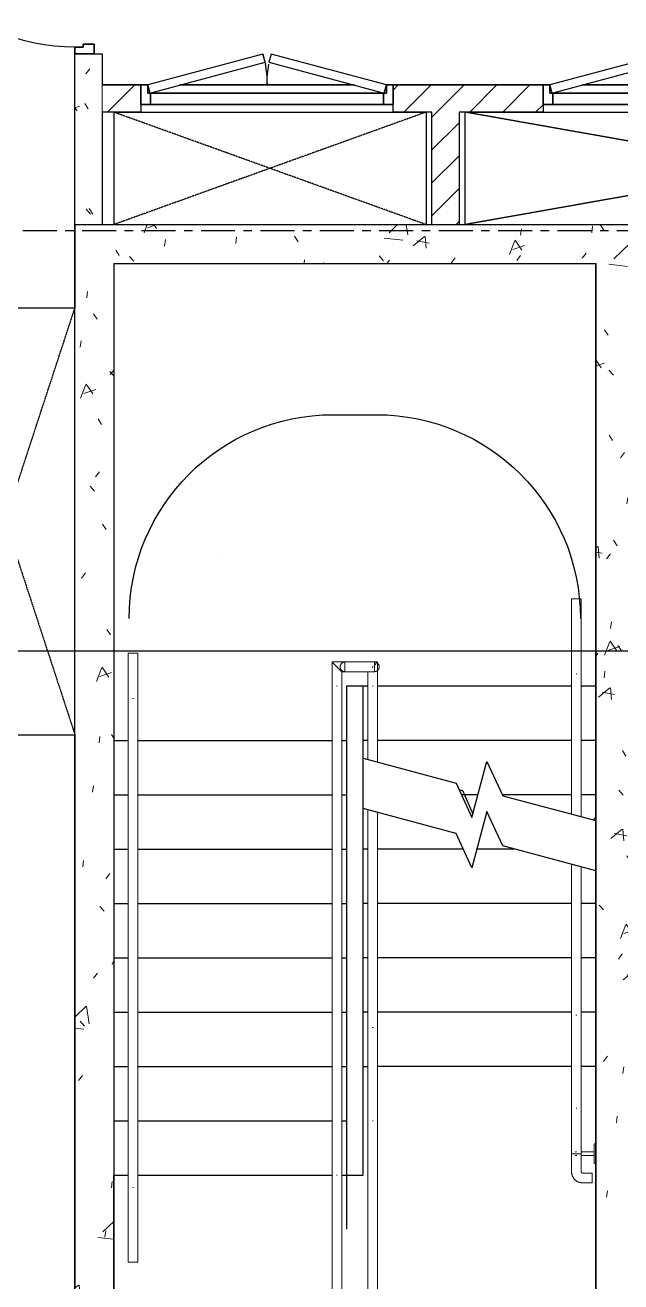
# Model space of a CAD drawing. Header units: millimetres. Extents: x -1379 to 1385823, y -4884429 to 548763.
# Drawn here: x 662836 to 665906, y -2365829 to -2359350 of the extents above; entities that cross this region are included whole.
import ezdxf
from ezdxf.enums import TextEntityAlignment as Align

# ---------------------------------------------------------------- set-up
doc = ezdxf.new("R2010")
doc.units = ezdxf.units.MM
for name, pattern in [('CENTER', [50.8, 31.75, -6.35, 6.35, -6.35]), ('HIDDEN', [0.375, 0.25, -0.125]), ('TA_GL_000.70000', [1.925, 0.7, -0.175, 0.175, -0.175, 0.7])]:
    doc.linetypes.add(name, pattern=pattern)
for name, color, linetype in [('000 - 0_SYM_DWG_GRIDLINE_MAIN_COLOR_251', 7, 'Continuous'), ('000 - 0_SYM_DWG_HIDDENlINE_MAIN_COLOR_251', 7, 'HIDDEN'), ('000 - 0_SYM_DWG_SLOPE-SYM_TEXT_COLOR_3', 7, 'Continuous'), ('000 - EXISTING_BUILDING_MAIN_COLOR_1', 7, 'Continuous'), ('000 - EXISTING_BUILDING_MAIN_COLOR_251', 7, 'Continuous'), ('000 - GRID', 7, 'CENTER')]:
    doc.layers.add(name, color=color, linetype=linetype)
doc.styles.add('ARIAL', font='arial.ttf')
doc.styles.add('TA', font='', dxfattribs={"height": 4.5})
doc.styles.get('TA').set_extended_font_data('Cordia New')
pattern_1 = [(50, (-215984, 2306427), (728.7365, -63.75582), [76.2, -838.2]), (355, (-215984, 2306427), (-140.97162, 764.2276), [60.96, -670.56]), (100.451, (-215923.26, 2306421.7), (587.77, 700.46675), [64.76, -712.36]), (46.184, (-215984, 2306630.2), (1084.31624, -168.17096), [114.3, -1257.3]), (96.636, (-215893.6, 2306616.2), (949.6099, 989.70985), [97.14, -1068.54]), (351.184, (-215984, 2306630.2), (949.62055, 989.70115), [91.44, -1005.84]), (21, (-215882.4, 2306579.4), (606.45787, -409.06057), [76.2, -838.2]), (326, (-215882.4, 2306579.4), (247.20834, 736.75292), [60.96, -670.56]), (71.451, (-215831.85, 2306545.3), (853.66825, 327.68547), [64.76, -712.36]), (37.5, (-215984, 2306427), (12.354693, 338.22012), [33.528, -628.904, 33.528, -647.192, -673.1]), (37.5, (-215984, 2306427), (12.354693, 338.22012), [-1343.152, 33.528, -639.572]), (7.5, (-215984, 2306427), (267.278874, 400.722127), [33.528, -354.584, 33.528, -613.664, -256.54]), (7.5, (-215984, 2306427), (267.278874, 400.722127), [-1035.304, 33.528, -223.012]), (327.5, (-216210.56, 2306427), (542.36333, -22.915345), [33.528, -220.472, 33.528, -1810.512]), (327.5, (-216210.56, 2306427), (542.36333, -22.915345), [-287.528, -758.952, 33.528, -1018.032]), (317.5, (-216312.16, 2306427), (592.51696, 101.70711), [33.528, -296.672, 33.528, -492.76, -746.76]), (317.5, (-216312.16, 2306427), (592.51696, 101.70711), [-856.488, 33.528, -713.232])]
pattern_2 = [(45, (-215983.99, 2306427), (-84.852814, 84.852814), [])]

# ---------------------------------------------------------------- blocks, each defined once
blk = doc.blocks.new('A$Cc55aeaab')
at = {"color": 7}
blk.add_lwpolyline([(5000, -400), (5775, -400), (5775, 0), (5000, 0)], close=True, dxfattribs=at)
blk = doc.blocks.new('DPA_DR-SG-SW - D4_1100x2150 mm-5618400-IV01 - EGRESS LEVEL PLAN')
at = {"layer": '000 - EXISTING_BUILDING_MAIN_COLOR_251', "color": 7}
for p, q in [((-550, 23.65), (-500, 23.65)), ((-550, -76.35), (-550, 23.65)), ((-500, 23.65), (-500, -33.35)), ((500, 23.65), (550, 23.65)), ((500, -33.35), (500, 23.65)), ((550, 23.65), (550, -76.35)), ((-515, -33.35), (-515, -76.35)), ((-500, -33.35), (-515, -33.35)), ((515, -33.35), (500, -33.35)), ((515, -76.35), (515, -33.35)), ((-515, -76.35), (-550, -76.35)), ((472, -76.35), (515, -76.35)), ((472, -1106.35), (472, -76.35)), ((515, -76.35), (515, -1106.35)), ((550, -76.35), (515, -76.35)), ((515, -1106.35), (472, -1106.35))]:
    blk.add_line(p, q, dxfattribs=at)
at = {"layer": '000 - EXISTING_BUILDING_MAIN_COLOR_251', "color": 7, "lineweight": 35}
for p, q in [((-550, 23.65), (-550, -76.35)), ((-500, 23.65), (-550, 23.65)), ((-500, -33.35), (-500, 23.65)), ((500, 23.65), (500, -33.35)), ((550, 23.65), (500, 23.65)), ((550, -76.35), (550, 23.65)), ((-515, -76.35), (-515, -33.35)), ((-515, -33.35), (-500, -33.35)), ((500, -33.35), (515, -33.35)), ((515, -33.35), (515, -76.35)), ((-550, -76.35), (-515, -76.35)), ((515, -76.35), (550, -76.35))]:
    blk.add_line(p, q, dxfattribs=at)
at = {"layer": '000 - EXISTING_BUILDING_MAIN_COLOR_251', "color": 7}
blk.add_arc((515, -76.35), 1030, 180, 270, dxfattribs=at)
blk = doc.blocks.new('A20 - _Wall_ Access Panel 1300x1350-3801964-IV01 - EGRESS LEVEL PLAN')
at = {"layer": '000 - EXISTING_BUILDING_MAIN_COLOR_251', "color": 7}
for p, q in [((-650, 30), (-600, 30)), ((-650, -70), (-650, 30)), ((-650, 30), (-650, -70)), ((650, 30), (-650, 30)), ((-600, 30), (-600, -27)), ((-600, -27), (-600, 30)), ((-600, 30), (600, 30)), ((600, 30), (650, 30)), ((600, -27), (600, 30)), ((600, 30), (600, -27)), ((650, 30), (650, -70)), ((650, -70), (650, 30)), ((-600, -27), (-615, -27)), ((-615, -27), (-615, -70)), ((-615, -70), (-615, -27)), ((-615, -27), (615, -27)), ((-615, -70), (-603.9, -28.5)), ((-603.9, -28.5), (-9.8, -187.6)), ((600, -27), (-600, -27)), ((9.8, -187.6), (603.9, -28.5)), ((615, -27), (600, -27)), ((603.9, -28.5), (615, -70)), ((615, -70), (615, -27)), ((615, -27), (615, -70)), ((-615, -70), (-650, -70)), ((-650, -70), (-615, -70)), ((-21, -229.2), (-615, -70)), ((448.8, -70), (-448.9, -70)), ((-448.9, -70), (448.8, -70)), ((615, -70), (21, -229.2)), ((650, -70), (615, -70)), ((615, -70), (650, -70)), ((-9.8, -187.6), (-21, -229.2)), ((21, -229.2), (9.8, -187.6))]:
    blk.add_line(p, q, dxfattribs=at)
for centre, start, end in [((-615, -70), 344.99949, 0), ((615, -70), 180, 190.00035)]:
    blk.add_arc(centre, 615, start, end, dxfattribs=at)
blk = doc.blocks.new('Railing - Railing-6005653-IV01 - EGRESS LEVEL PLAN')
at = {"layer": '000 - EXISTING_BUILDING_MAIN_COLOR_1', "color": 7, "lineweight": 9}
for p, q in [((290764.6, -2308317.7), (290764.6, -2308200.2)), ((290814.6, -2308267.7), (290814.6, -2308200.2)), ((290772.4, -2308317.7), (290764.6, -2308317.7)), ((290889.6, -2308317.7), (290806.5, -2308317.7)), ((290889.6, -2308267.7), (290814.6, -2308267.7)), ((291267.7, -2308267.7), (290890.7, -2308267.7)), ((291281.1, -2308317.7), (290890.7, -2308317.7))]:
    blk.add_line(p, q, dxfattribs=at)
blk = doc.blocks.new('Top Rail Type - Top Rail_Internal_-6005658-IV01 - EGRESS LEVEL PLAN')
at = {"layer": '000 - EXISTING_BUILDING_MAIN_COLOR_1', "color": 7, "lineweight": 9}
for p, q in [((290764.6, -2308149.6), (290764.6, -2308200.2)), ((290787.3, -2308149.6), (290792, -2308149.6)), ((290814.6, -2308200.2), (290814.6, -2308149.6)), ((290764.6, -2308200.2), (290764.6, -2308317.7)), ((290814.6, -2308267.7), (290814.6, -2308200.2)), ((290764.6, -2308317.7), (290882.5, -2308317.7)), ((290882.5, -2308267.7), (290814.6, -2308267.7)), ((291267.7, -2308267.7), (290882.5, -2308267.7)), ((290882.5, -2308317.7), (291281.1, -2308317.7))]:
    blk.add_line(p, q, dxfattribs=at)
for points, knots in [([(290765.5, -2308316.9), (290765.8, -2308316.6), (290766.5, -2308315.9), (290767.9, -2308314.5), (290769.4, -2308312.9), (290770.8, -2308311.6), (290772.3, -2308310.1), (290774, -2308308.4), (290775.7, -2308306.6), (290777.1, -2308305.3), (290778.6, -2308303.8), (290780, -2308302.4), (290781, -2308301.4), (290781.5, -2308300.9)], [-0.9166667, -0.9166667, -0.9166667, -0.9166667, -0.875, -0.8333333, -0.7916667, -0.7708333, -0.75, -0.7083333, -0.6875, -0.6666667, -0.6458333, -0.625, -0.6059328, -0.6059328, -0.6059328, -0.6059328]), ([(290787.3, -2308295.1), (290787.5, -2308294.9), (290788.3, -2308294.1), (290789.6, -2308292.7), (290791, -2308291.4), (290791.7, -2308290.6), (290792, -2308290.4)], [-0.5298173, -0.5298173, -0.5298173, -0.5298173, -0.52083333, -0.5, -0.47916667, -0.4701827, -0.4701827, -0.4701827, -0.4701827])]:
    blk.add_open_spline(points, degree=3, knots=knots, dxfattribs=at)
for points in [[(290768, -2308314.4), (290767.4, -2308314.9), (290766.5, -2308315.9), (290765.8, -2308316.6), (290765.5, -2308316.9)], [(290889.6, -2308290.8), (290889.6, -2308291.4), (290889.6, -2308292.7), (290889.6, -2308294.1), (290889.6, -2308294.7)]]:
    blk.add_open_spline(points, degree=3, dxfattribs=at)
blk = doc.blocks.new('Top Rail Type - Half Circle_25mm-5997168-IV01 - EGRESS LEVEL PLAN')
at = {"layer": '000 - EXISTING_BUILDING_MAIN_COLOR_1', "color": 7, "lineweight": 9, "flags": 128}
for points in [[(0, 25), (1, 25), (2, 24.9), (3, 24.8), (4, 24.7), (5, 24.5), (5.9, 24.3), (6.9, 24), (7.9, 23.7), (8.8, 23.4), (9.7, 23), (10.6, 22.6), (11.5, 22.2), (12.4, 21.7), (13.3, 21.2), (14.1, 20.6), (14.9, 20.1), (15.7, 19.4), (16.5, 18.8), (17.2, 18.1), (17.9, 17.4), (18.6, 16.7), (19.3, 15.9), (19.9, 15.1), (20.5, 14.3), (21, 13.5), (21.6, 12.7), (22, 11.8), (22.5, 10.9), (22.9, 10), (23.3, 9.1), (23.6, 8.1), (24, 7.2), (24.2, 6.2), (24.4, 5.2), (24.6, 4.2), (24.8, 3.3), (24.9, 2.3), (25, 1.3), (25, 0.3)], [(25, -1), (24.9, -2), (24.8, -3), (24.7, -4), (24.5, -5), (24.3, -5.9), (24, -6.9), (23.7, -7.9), (23.4, -8.8), (23, -9.7), (22.6, -10.6), (22.2, -11.5), (21.7, -12.4), (21.2, -13.3), (20.6, -14.1), (20.1, -14.9), (19.4, -15.7), (18.8, -16.5), (18.1, -17.2), (17.4, -17.9), (16.7, -18.6), (15.9, -19.3), (15.1, -19.9), (14.3, -20.5), (13.5, -21), (12.7, -21.6), (11.8, -22), (10.9, -22.5), (10, -22.9), (9.1, -23.3), (8.1, -23.6), (7.2, -24), (6.2, -24.2), (5.2, -24.4), (4.2, -24.6), (3.3, -24.8), (2.3, -24.9), (1.3, -25), (0.3, -25), (0, -25)]]:
    blk.add_lwpolyline(points, dxfattribs=at)
blk = doc.blocks.new('Top Rail Type - Top Rail_Internal_-V54-IV01 - EGRESS LEVEL PLAN')
at = {"layer": '000 - EXISTING_BUILDING_MAIN_COLOR_1', "color": 7, "lineweight": 9}
for p, q in [((290764.6, -2308149.6), (290814.6, -2308149.6)), ((290764.6, -2308317.7), (290764.6, -2308149.6)), ((290814.6, -2308267.7), (290814.6, -2308149.6)), ((290889.6, -2308317.7), (290764.6, -2308317.7)), ((290889.6, -2308267.7), (290814.6, -2308267.7)), ((291267.7, -2308267.7), (290889.6, -2308267.7)), ((291281.1, -2308317.7), (290889.6, -2308317.7))]:
    blk.add_line(p, q, dxfattribs=at)
blk = doc.blocks.new('Railing - Railing-6005788-IV01 - EGRESS LEVEL PLAN')
at = {"layer": '000 - EXISTING_BUILDING_MAIN_COLOR_1', "color": 7, "lineweight": 9}
for p, q in [((290764.6, -2308082.7), (290889.6, -2308082.7)), ((290764.6, -2308200.2), (290764.6, -2308082.7)), ((290889.6, -2308082.7), (291869.6, -2308082.7)), ((291869.6, -2308082.7), (292709.6, -2308082.7)), ((292709.6, -2308082.7), (293409.6, -2308082.7)), ((293409.6, -2308082.7), (293549.6, -2308082.7)), ((293549.6, -2308082.7), (294342.8, -2308082.7)), ((294376.9, -2308082.7), (294384.6, -2308082.7)), ((294384.6, -2308082.7), (294384.6, -2308200.2)), ((290814.6, -2308132.7), (290889.6, -2308132.7)), ((290814.6, -2308200.2), (290814.6, -2308132.7)), ((290890.7, -2308132.7), (291869.6, -2308132.7)), ((291869.6, -2308132.7), (292709.6, -2308132.7)), ((292709.6, -2308132.7), (293409.6, -2308132.7)), ((293409.6, -2308132.7), (293549.6, -2308132.7)), ((293549.6, -2308132.7), (294334.6, -2308132.7)), ((294334.6, -2308132.7), (294334.6, -2308200.2))]:
    blk.add_line(p, q, dxfattribs=at)
blk = doc.blocks.new('Top Rail Type - Top Rail_Internal_-6005793-IV01 - EGRESS LEVEL PLAN')
at = {"layer": '000 - EXISTING_BUILDING_MAIN_COLOR_1', "color": 7, "lineweight": 9}
for p, q in [((290764.6, -2308082.7), (290764.6, -2308200.2)), ((290896.8, -2308082.7), (290764.6, -2308082.7)), ((291882.9, -2308082.7), (290896.8, -2308082.7)), ((292722.9, -2308082.7), (291882.9, -2308082.7)), ((293416.8, -2308082.7), (292722.9, -2308082.7)), ((293549.6, -2308082.7), (293416.8, -2308082.7)), ((294384.6, -2308082.7), (293549.6, -2308082.7)), ((294384.6, -2308200.2), (294384.6, -2308082.7)), ((290814.6, -2308200.2), (290814.6, -2308132.7)), ((290814.6, -2308132.7), (290896.8, -2308132.7)), ((290896.8, -2308132.7), (291882.9, -2308132.7)), ((291882.9, -2308132.7), (292722.9, -2308132.7)), ((292722.9, -2308132.7), (293416.8, -2308132.7)), ((293416.8, -2308132.7), (293549.6, -2308132.7)), ((293549.6, -2308132.7), (294334.6, -2308132.7)), ((294334.6, -2308132.7), (294334.6, -2308200.2)), ((290764.6, -2308200.2), (290764.6, -2308300.9)), ((290814.6, -2308300.9), (290814.6, -2308200.2)), ((294334.6, -2308200.2), (294334.6, -2308250.9)), ((294362, -2308250.9), (294357.3, -2308250.9)), ((294384.6, -2308250.9), (294384.6, -2308200.2)), ((290792, -2308300.9), (290787.3, -2308300.9))]:
    blk.add_line(p, q, dxfattribs=at)
for points, knots in [([(290813.8, -2308131.9), (290813.5, -2308131.6), (290812.8, -2308130.9), (290811.3, -2308129.4), (290809.8, -2308127.9), (290808.4, -2308126.5), (290806.9, -2308125.1), (290804.9, -2308123), (290802.6, -2308120.7), (290800.7, -2308118.8), (290799.2, -2308117.3), (290797.7, -2308115.8), (290796.1, -2308114.2), (290794.5, -2308112.6), (290792.9, -2308111), (290791.3, -2308109.4), (290789.6, -2308107.7), (290788, -2308106.1), (290786.4, -2308104.5), (290784.8, -2308102.8), (290783.2, -2308101.3), (290781.6, -2308099.7), (290780.1, -2308098.2), (290778.6, -2308096.7), (290777.1, -2308095.2), (290775.7, -2308093.8), (290774, -2308092.1), (290772.3, -2308090.4), (290770.8, -2308088.9), (290769.4, -2308087.5), (290767.9, -2308086), (290766.5, -2308084.6), (290765.8, -2308083.9), (290765.5, -2308083.6)], [0.0833333, 0.0833333, 0.0833333, 0.0833333, 0.125, 0.1666667, 0.2083333, 0.2291667, 0.25, 0.2916667, 0.3333333, 0.3541667, 0.375, 0.3958333, 0.4166667, 0.4375, 0.4583333, 0.4791667, 0.5, 0.5208333, 0.5416667, 0.5625, 0.5833333, 0.6041667, 0.625, 0.6458333, 0.6666667, 0.6875, 0.7083333, 0.75, 0.7708333, 0.7916667, 0.8333333, 0.875, 0.9166667, 0.9166667, 0.9166667, 0.9166667]), ([(290765.5, -2308083.6), (290765.8, -2308083.9), (290766.5, -2308084.6), (290767.9, -2308086), (290769.4, -2308087.5), (290770.8, -2308088.9), (290772.3, -2308090.4), (290774.4, -2308092.5), (290776.6, -2308094.7), (290778.6, -2308096.7), (290780.1, -2308098.2), (290781.6, -2308099.7), (290783.2, -2308101.3), (290784.8, -2308102.8), (290786.4, -2308104.5), (290788, -2308106.1), (290789.6, -2308107.7), (290791.3, -2308109.4), (290792.9, -2308111), (290794.5, -2308112.6), (290796.1, -2308114.2), (290797.7, -2308115.8), (290799.2, -2308117.3), (290800.7, -2308118.8), (290802.1, -2308120.2), (290803.5, -2308121.6), (290805.3, -2308123.4), (290806.9, -2308125.1), (290808.4, -2308126.5), (290809.8, -2308127.9), (290811.3, -2308129.4), (290812.8, -2308130.9), (290813.5, -2308131.6), (290813.8, -2308131.9)], [0.0833333, 0.0833333, 0.0833333, 0.0833333, 0.125, 0.1666667, 0.2083333, 0.2291667, 0.25, 0.2916667, 0.3333333, 0.3541667, 0.375, 0.3958333, 0.4166667, 0.4375, 0.4583333, 0.4791667, 0.5, 0.5208333, 0.5416667, 0.5625, 0.5833333, 0.6041667, 0.625, 0.6458333, 0.6666667, 0.6875, 0.7083333, 0.75, 0.7708333, 0.7916667, 0.8333333, 0.875, 0.9166667, 0.9166667, 0.9166667, 0.9166667]), ([(294357.3, -2308110.1), (294357.5, -2308109.8), (294358.3, -2308109.1), (294359.6, -2308107.7), (294361, -2308106.4), (294361.7, -2308105.6), (294362, -2308105.4)], [0.4701827, 0.4701827, 0.4701827, 0.4701827, 0.47916667, 0.5, 0.52083333, 0.5298173, 0.5298173, 0.5298173, 0.5298173]), ([(294367.8, -2308099.5), (294368.3, -2308099.1), (294369.3, -2308098.1), (294370.7, -2308096.7), (294372.1, -2308095.2), (294373.5, -2308093.8), (294375.3, -2308092.1), (294377, -2308090.4), (294378.4, -2308088.9), (294379.8, -2308087.5), (294381.3, -2308086), (294382.8, -2308084.6), (294383.5, -2308083.9), (294383.8, -2308083.6)], [0.6062252, 0.6062252, 0.6062252, 0.6062252, 0.625, 0.6458333, 0.6666667, 0.6875, 0.7083333, 0.75, 0.7708333, 0.7916667, 0.8333333, 0.875, 0.9166667, 0.9166667, 0.9166667, 0.9166667])]:
    blk.add_open_spline(points, degree=3, knots=knots, dxfattribs=at)
for points in [[(290889.7, -2308105.7), (290889.6, -2308106.4), (290889.6, -2308107.7), (290889.6, -2308109.1), (290889.7, -2308109.7)], [(293409.7, -2308109.7), (293409.6, -2308109.1), (293409.6, -2308107.7), (293409.6, -2308106.4), (293409.7, -2308105.7)], [(294383.8, -2308083.6), (294383.5, -2308083.9), (294382.8, -2308084.6), (294381.8, -2308085.5), (294381.3, -2308086.1)]]:
    blk.add_open_spline(points, degree=3, dxfattribs=at)
blk = doc.blocks.new('Top Rail Type - Half Circle_25mm-V55-IV01 - EGRESS LEVEL PLAN')
at = {"layer": '000 - EXISTING_BUILDING_MAIN_COLOR_1', "color": 7, "lineweight": 9, "flags": 128}
for points in [[(0, 25), (1, 25), (2, 24.9), (3, 24.8), (4, 24.7), (5, 24.5), (5.9, 24.3), (6.9, 24), (7.9, 23.7), (8.8, 23.4), (9.7, 23), (10.6, 22.6), (11.5, 22.2), (12.4, 21.7), (13.3, 21.2), (14.1, 20.6), (14.9, 20.1), (15.7, 19.4), (16.5, 18.8), (17.2, 18.1), (17.9, 17.4), (18.6, 16.7), (19.3, 15.9), (19.9, 15.1), (20.5, 14.3), (21, 13.5), (21.6, 12.7), (22, 11.8), (22.5, 10.9), (22.9, 10), (23.3, 9.1), (23.6, 8.1), (24, 7.2), (24.2, 6.2), (24.4, 5.2), (24.6, 4.2), (24.8, 3.3), (24.9, 2.3), (25, 1.3), (25, 0.3), (25, 0)], [(25, 0), (25, -1), (24.9, -2), (24.8, -3), (24.7, -4), (24.5, -5), (24.3, -5.9), (24, -6.9), (23.7, -7.9), (23.4, -8.8), (23, -9.7), (22.6, -10.6), (22.2, -11.5), (21.7, -12.4), (21.2, -13.3), (20.6, -14.1), (20.1, -14.9), (19.4, -15.7), (18.8, -16.5), (18.1, -17.2), (17.4, -17.9), (16.7, -18.6), (15.9, -19.3), (15.1, -19.9), (14.3, -20.5), (13.5, -21), (12.7, -21.6), (11.8, -22), (10.9, -22.5), (10, -22.9), (9.1, -23.3), (8.1, -23.6), (7.2, -24), (6.2, -24.2), (5.2, -24.4), (4.2, -24.6), (3.3, -24.8), (2.3, -24.9), (1.3, -25), (0.3, -25), (0, -25)]]:
    blk.add_lwpolyline(points, dxfattribs=at)
blk = doc.blocks.new('Top Rail Type - Top Rail_Internal_-V56-IV01 - EGRESS LEVEL PLAN')
at = {"layer": '000 - EXISTING_BUILDING_MAIN_COLOR_1', "color": 7, "lineweight": 9}
for p, q in [((290764.6, -2308082.7), (290889.6, -2308082.7)), ((290764.6, -2308300.9), (290764.6, -2308082.7)), ((290889.6, -2308082.7), (293409.6, -2308082.7)), ((293409.6, -2308082.7), (294384.6, -2308082.7)), ((294384.6, -2308082.7), (294384.6, -2308250.9)), ((290814.6, -2308132.7), (290889.6, -2308132.7)), ((290814.6, -2308300.9), (290814.6, -2308132.7)), ((290889.6, -2308132.7), (293409.6, -2308132.7)), ((293409.6, -2308132.7), (294334.6, -2308132.7)), ((294334.6, -2308132.7), (294334.6, -2308250.9)), ((294384.6, -2308250.9), (294334.6, -2308250.9)), ((290764.6, -2308300.9), (290814.6, -2308300.9))]:
    blk.add_line(p, q, dxfattribs=at)
blk = doc.blocks.new('Railing - Railing-6006164-IV01 - EGRESS LEVEL PLAN')
at = {"layer": '000 - EXISTING_BUILDING_MAIN_COLOR_1', "color": 7, "lineweight": 9}
for p, q in [((294334.6, -2308200.2), (294334.6, -2308267.7)), ((294384.6, -2308200.2), (294384.6, -2308317.7)), ((291589.6, -2308267.7), (291526.5, -2308267.7)), ((291589.6, -2308317.7), (291539.9, -2308317.7)), ((292429.6, -2308267.7), (291589.6, -2308267.7)), ((292429.6, -2308317.7), (291589.6, -2308317.7)), ((293129.6, -2308267.7), (292429.6, -2308267.7)), ((293129.6, -2308317.7), (292429.6, -2308317.7)), ((293269.6, -2308267.7), (293129.6, -2308267.7)), ((293269.6, -2308317.7), (293129.6, -2308317.7)), ((294334.6, -2308267.7), (293269.6, -2308267.7)), ((294384.6, -2308317.7), (293269.6, -2308317.7))]:
    blk.add_line(p, q, dxfattribs=at)
blk = doc.blocks.new('Top Rail Type - Top Rail_Internal_-6006169-IV01 - EGRESS LEVEL PLAN')
at = {"layer": '000 - EXISTING_BUILDING_MAIN_COLOR_1', "color": 7, "lineweight": 9}
for p, q in [((294334.6, -2308099.6), (294334.6, -2308200.2)), ((294357.3, -2308099.6), (294362, -2308099.6)), ((294384.6, -2308200.2), (294384.6, -2308099.6)), ((294334.6, -2308200.2), (294334.6, -2308267.7)), ((294384.6, -2308317.7), (294384.6, -2308200.2)), ((293122.5, -2308267.7), (292602.5, -2308267.7)), ((292602.5, -2308317.7), (293122.5, -2308317.7)), ((292649.4, -2308295.4), (292649.4, -2308290.1)), ((293269.6, -2308267.7), (293122.5, -2308267.7)), ((293122.5, -2308317.7), (293269.6, -2308317.7)), ((294334.6, -2308267.7), (293269.6, -2308267.7)), ((293269.6, -2308317.7), (294384.6, -2308317.7))]:
    blk.add_line(p, q, dxfattribs=at)
blk.add_open_spline([(293129.6, -2308290.8), (293129.6, -2308291.4), (293129.6, -2308292.7), (293129.6, -2308294.1), (293129.6, -2308294.7)], degree=3, dxfattribs=at)
for points, knots in [([(294341.4, -2308274.6), (294341.2, -2308274.4), (294340.7, -2308273.8), (294339.4, -2308272.6), (294337.9, -2308271), (294336.5, -2308269.6), (294335.8, -2308268.9), (294335.5, -2308268.6)], [-0.240413, -0.240413, -0.240413, -0.240413, -0.2291667, -0.2083333, -0.1666667, -0.125, -0.0833333, -0.0833333, -0.0833333, -0.0833333]), ([(294335.5, -2308268.6), (294335.8, -2308268.9), (294336.5, -2308269.6), (294337.9, -2308271), (294339.4, -2308272.6), (294340.7, -2308273.8), (294341.2, -2308274.4), (294341.4, -2308274.6)], [-0.9166667, -0.9166667, -0.9166667, -0.9166667, -0.875, -0.8333333, -0.7916667, -0.7708333, -0.759587, -0.759587, -0.759587, -0.759587]), ([(294383.8, -2308316.9), (294383.5, -2308316.6), (294382.8, -2308315.9), (294381.3, -2308314.5), (294379.8, -2308312.9), (294378.4, -2308311.6), (294376.9, -2308310.1), (294375.3, -2308308.4), (294373.5, -2308306.6), (294372.1, -2308305.3), (294370.7, -2308303.8), (294369.2, -2308302.3), (294367.7, -2308300.8), (294366.1, -2308299.2), (294364.5, -2308297.6), (294362.9, -2308296), (294361.3, -2308294.4), (294359.6, -2308292.7), (294358, -2308291.1), (294356.4, -2308289.5), (294354.8, -2308287.9), (294353.2, -2308286.3), (294351.6, -2308284.7), (294350.1, -2308283.2), (294348.6, -2308281.7), (294347.1, -2308280.2), (294345.7, -2308278.9), (294344, -2308277.1), (294342.7, -2308275.8), (294342, -2308275.1)], [-0.9166667, -0.9166667, -0.9166667, -0.9166667, -0.875, -0.8333333, -0.7916667, -0.7708333, -0.75, -0.7083333, -0.6875, -0.6666667, -0.6458333, -0.625, -0.6041667, -0.5833333, -0.5625, -0.5416667, -0.5208333, -0.5, -0.4791667, -0.4583333, -0.4375, -0.4166667, -0.3958333, -0.375, -0.3541667, -0.3333333, -0.3125, -0.2916667, -0.25, -0.25, -0.25, -0.25]), ([(294342, -2308275.1), (294342.7, -2308275.8), (294344, -2308277.1), (294345.7, -2308278.9), (294347.1, -2308280.2), (294348.6, -2308281.7), (294350.1, -2308283.2), (294351.6, -2308284.7), (294353.2, -2308286.3), (294354.8, -2308287.9), (294356.4, -2308289.5), (294358, -2308291.1), (294359.6, -2308292.7), (294361.3, -2308294.4), (294362.9, -2308296), (294364.5, -2308297.6), (294366.1, -2308299.2), (294367.7, -2308300.8), (294369.2, -2308302.3), (294370.7, -2308303.8), (294372.1, -2308305.3), (294373.5, -2308306.6), (294375.3, -2308308.4), (294376.9, -2308310.1), (294378.4, -2308311.6), (294379.8, -2308312.9), (294381.3, -2308314.5), (294382.8, -2308315.9), (294383.5, -2308316.6), (294383.8, -2308316.9)], [-0.75, -0.75, -0.75, -0.75, -0.7083333, -0.6875, -0.6666667, -0.6458333, -0.625, -0.6041667, -0.5833333, -0.5625, -0.5416667, -0.5208333, -0.5, -0.4791667, -0.4583333, -0.4375, -0.4166667, -0.3958333, -0.375, -0.3541667, -0.3333333, -0.3125, -0.2916667, -0.25, -0.2291667, -0.2083333, -0.1666667, -0.125, -0.0833333, -0.0833333, -0.0833333, -0.0833333])]:
    blk.add_open_spline(points, degree=3, knots=knots, dxfattribs=at)
blk = doc.blocks.new('Top Rail Type - Top Rail_Internal_-V58-IV01 - EGRESS LEVEL PLAN')
at = {"layer": '000 - EXISTING_BUILDING_MAIN_COLOR_1', "color": 7, "lineweight": 9}
for p, q in [((294384.6, -2308099.6), (294334.6, -2308099.6)), ((294334.6, -2308099.6), (294334.6, -2308267.7)), ((294384.6, -2308099.6), (294384.6, -2308317.7)), ((293129.6, -2308267.7), (291526.5, -2308267.7)), ((293129.6, -2308317.7), (291539.9, -2308317.7)), ((294334.6, -2308267.7), (293129.6, -2308267.7)), ((294384.6, -2308317.7), (293129.6, -2308317.7))]:
    blk.add_line(p, q, dxfattribs=at)
blk = doc.blocks.new('Top Rail Type - Top Rail_Internal_-6008070-IV01 - EGRESS LEVEL PLAN')
at = {"layer": '000 - EXISTING_BUILDING_MAIN_COLOR_1', "color": 7, "lineweight": 9}
for p, q in [((290960.8, -2307032.7), (290719.6, -2307032.7)), ((290719.6, -2307081.9), (290719.6, -2307033.6)), ((290719.6, -2307033.6), (290719.6, -2307081.9)), ((290719.6, -2307082.7), (290960.8, -2307082.7)), ((293480.8, -2307032.7), (290960.8, -2307032.7)), ((290960.8, -2307082.7), (293480.8, -2307082.7)), ((293859.6, -2307032.7), (293480.8, -2307032.7)), ((293480.8, -2307082.7), (293859.6, -2307082.7)), ((293859.6, -2307081.9), (293859.6, -2307033.6)), ((293859.6, -2307033.6), (293859.6, -2307081.9))]:
    blk.add_line(p, q, dxfattribs=at)
for points in [[(290953.7, -2307059.7), (290953.6, -2307059.1), (290953.6, -2307057.7), (290953.6, -2307056.4), (290953.7, -2307055.7)], [(293473.7, -2307059.7), (293473.6, -2307059.1), (293473.6, -2307057.7), (293473.6, -2307056.4), (293473.7, -2307055.7)]]:
    blk.add_open_spline(points, degree=3, dxfattribs=at)
blk = doc.blocks.new('Top Rail Type - Top Rail_Internal_-V59-IV01 - EGRESS LEVEL PLAN')
at = {"layer": '000 - EXISTING_BUILDING_MAIN_COLOR_1', "color": 7, "lineweight": 9}
for p, q in [((290719.6, -2307032.7), (290719.6, -2307082.7)), ((290719.6, -2307032.7), (290953.6, -2307032.7)), ((290719.6, -2307082.7), (290953.6, -2307082.7)), ((290953.6, -2307032.7), (293473.6, -2307032.7)), ((290953.6, -2307082.7), (293473.6, -2307082.7)), ((293473.6, -2307032.7), (293859.6, -2307032.7)), ((293473.6, -2307082.7), (293859.6, -2307082.7)), ((293859.6, -2307032.7), (293859.6, -2307082.7))]:
    blk.add_line(p, q, dxfattribs=at)
blk = doc.blocks.new('Top Rail Type - Top Rail_Internal_-6008745-IV01 - EGRESS LEVEL PLAN')
at = {"layer": '000 - EXISTING_BUILDING_MAIN_COLOR_1', "color": 7, "lineweight": 9}
for p, q in [((290818.5, -2309317.7), (290439.6, -2309317.7)), ((290439.6, -2309318.6), (290439.6, -2309366.9)), ((290439.6, -2309366.9), (290439.6, -2309318.6)), ((291549.1, -2309317.7), (290818.5, -2309317.7)), ((290439.6, -2309367.7), (290818.5, -2309367.7)), ((290818.5, -2309367.7), (291562.5, -2309367.7))]:
    blk.add_line(p, q, dxfattribs=at)
blk.add_open_spline([(290825.6, -2309340.7), (290825.6, -2309341.4), (290825.6, -2309342.7), (290825.6, -2309344.1), (290825.6, -2309344.7)], degree=3, dxfattribs=at)
blk = doc.blocks.new('Top Rail Type - Top Rail_Internal_-V60-IV01 - EGRESS LEVEL PLAN')
at = {"layer": '000 - EXISTING_BUILDING_MAIN_COLOR_1', "color": 7, "lineweight": 9}
for p, q in [((290439.6, -2309367.7), (290439.6, -2309317.7)), ((290825.6, -2309317.7), (290439.6, -2309317.7)), ((291549.1, -2309317.7), (290825.6, -2309317.7)), ((290825.6, -2309367.7), (290439.6, -2309367.7)), ((291562.5, -2309367.7), (290825.6, -2309367.7))]:
    blk.add_line(p, q, dxfattribs=at)
blk = doc.blocks.new('Railing - RL13_Baluster Post _Start_-5725687-IV01 - EGRESS LEVEL PLAN')
at = {"layer": '000 - EXISTING_BUILDING_MAIN_COLOR_1', "color": 7, "lineweight": 9}
for p, q in [((0, -50), (0, 50)), ((0, 50), (0, -50)), ((0, 0), (0, 8.7)), ((0, 8.7), (0, 0)), ((0, 0), (0, -3.9)), ((0, -3.9), (0, 0)), ((0, -5), (0, -8.7)), ((0, -8.7), (0, -5))]:
    blk.add_line(p, q, dxfattribs=at)
blk = doc.blocks.new('Railing - RL13_Baluster Post _End_-5725689-IV01 - EGRESS LEVEL PLAN')
at = {"layer": '000 - EXISTING_BUILDING_MAIN_COLOR_1', "color": 7, "lineweight": 9}
for p, q in [((0, -50), (0, 50)), ((0, 50), (0, -50)), ((0, 0), (0, 8.7)), ((0, 8.7), (0, 0)), ((0, 0), (0, -8.7)), ((0, -8.7), (0, 0))]:
    blk.add_line(p, q, dxfattribs=at)
blk = doc.blocks.new('Railing - RL13_Baluster Post _Mid_-6007132-IV01 - EGRESS LEVEL PLAN')
at = {"layer": '000 - EXISTING_BUILDING_MAIN_COLOR_1', "color": 7, "lineweight": 9}
for p, q in [((0, 0), (0, 50)), ((0, 50), (0, 0)), ((0, 0), (0, 8.7)), ((0, 8.7), (0, 0)), ((0, -0.4), (0, -8.7)), ((0, -8.7), (0, -0.4)), ((0, -50), (0, -0.4)), ((0, -0.4), (0, -50))]:
    blk.add_line(p, q, dxfattribs=at)
blk = doc.blocks.new('Railing - RL13_Baluster Post _Mid_-V61-IV01 - EGRESS LEVEL PLAN')
at = {"layer": '000 - EXISTING_BUILDING_MAIN_COLOR_1', "color": 7, "lineweight": 9}
for p, q in [((0, -50), (0, 50)), ((0, 50), (0, -50)), ((0, 3), (0, 8.7)), ((0, 8.7), (0, 3)), ((0, 0), (0, 2.6)), ((0, 2.6), (0, 0)), ((0, 0), (0, -8.7)), ((0, -8.7), (0, 0))]:
    blk.add_line(p, q, dxfattribs=at)
blk = doc.blocks.new('Railing - RL13_Baluster Post _Mid_-6007715-IV01 - EGRESS LEVEL PLAN')
at = {"layer": '000 - EXISTING_BUILDING_MAIN_COLOR_1', "color": 7, "lineweight": 9}
for p, q in [((0, -50), (0, 50)), ((0, 50), (0, -50)), ((0, 7.1), (0, 8.7)), ((0, 8.7), (0, 7.1)), ((0, 0), (0, 6.5)), ((0, 6.5), (0, 0)), ((0, 0), (0, -8.7)), ((0, -8.7), (0, 0))]:
    blk.add_line(p, q, dxfattribs=at)
blk = doc.blocks.new('Railing - Railing-6009654-IV01 - EGRESS LEVEL PLAN')
at = {"color": 7, "extrusion": (0, 0, -1), "zscale": -1, "rotation": 90}
for name, p in [('Railing - RL13_Baluster Post _End_-5725689-IV01 - EGRESS LEVEL PLAN', (-290439.6, -2309442.7)), ('Railing - RL13_Baluster Post _Mid_-6007715-IV01 - EGRESS LEVEL PLAN', (-290779.6, -2309442.7)), ('Railing - RL13_Baluster Post _Mid_-V61-IV01 - EGRESS LEVEL PLAN', (-291619.6, -2309442.7)), ('Railing - RL13_Baluster Post _Mid_-6007132-IV01 - EGRESS LEVEL PLAN', (-292459.6, -2309442.7)), ('Railing - RL13_Baluster Post _Start_-5725687-IV01 - EGRESS LEVEL PLAN', (-293299.6, -2309442.7))]:
    blk.add_blockref(name, p, dxfattribs=at)
blk = doc.blocks.new('Railing - RL13_Baluster Post _Start_-V62-IV01 - EGRESS LEVEL PLAN')
at = {"layer": '000 - EXISTING_BUILDING_MAIN_COLOR_1', "color": 7, "lineweight": 9}
for p, q in [((69.3, 150), (20, 150)), ((20, 100), (20, 150)), ((20, 149.1), (20, 100.9)), ((20, 100), (69.3, 100)), ((75.3, 94), (75.3, 0)), ((125.3, 0), (125.3, 94)), ((9.5, 50), (0, 50)), ((0, -50), (0, 50)), ((0, 50), (0, -50)), ((0, 0), (0, 8.7)), ((0, 8.7), (0, 0)), ((9.5, 10), (9.5, 50)), ((9.5, 50), (9.5, -50)), ((38.3, 10), (9.5, 10)), ((0, 0), (0, -3.9)), ((0, -3.9), (0, 0)), ((0, -5), (0, -8.7)), ((0, -8.7), (0, -5)), ((0, -50), (9.5, -50)), ((9.5, -10), (38.3, -10)), ((9.5, -50), (9.5, -10)), ((76.2, 0), (90.2, 0)), ((121.1, 0), (76.2, 0)), ((110.4, 0), (121.1, 0)), ((122, 0), (124.4, 0)), ((124.4, 0), (122, 0))]:
    blk.add_line(p, q, dxfattribs=at)
at = {"layer": '000 - EXISTING_BUILDING_MAIN_COLOR_1', "color": 7, "lineweight": 9, "flags": 128}
for points in [[(125.3, 94), (125.3, 96.2), (125.1, 98.5), (124.9, 100.7), (124.6, 102.9), (124.2, 105.1), (123.7, 107.3), (123.1, 109.5), (122.5, 111.6), (121.7, 113.7), (120.9, 115.8), (120, 117.9), (119, 119.9), (117.9, 121.8), (116.7, 123.7), (115.5, 125.6), (114.2, 127.4), (112.8, 129.2), (111.4, 130.9), (109.9, 132.6), (108.3, 134.2), (106.7, 135.7), (105, 137.2), (103.2, 138.6), (101.4, 139.9), (99.6, 141.1), (97.6, 142.3), (95.7, 143.4), (93.7, 144.4), (91.7, 145.3), (89.6, 146.2), (87.5, 147), (85.4, 147.6), (83.2, 148.2), (81, 148.8), (78.8, 149.2), (76.6, 149.5), (74.4, 149.8), (72.1, 149.9), (69.9, 150), (69.3, 150)], [(69.3, 100), (69.5, 100), (69.8, 100), (70, 100), (70.3, 99.9), (70.5, 99.9), (70.7, 99.8), (71, 99.8), (71.2, 99.7), (71.4, 99.6), (71.6, 99.5), (71.9, 99.4), (72.1, 99.3), (72.3, 99.2), (72.5, 99.1), (72.7, 99), (72.9, 98.8), (73.1, 98.7), (73.3, 98.5), (73.4, 98.3), (73.6, 98.2), (73.8, 98), (73.9, 97.8), (74.1, 97.6), (74.2, 97.4), (74.3, 97.2), (74.5, 97), (74.6, 96.8), (74.7, 96.6), (74.8, 96.4), (74.9, 96.2), (75, 95.9), (75, 95.7), (75.1, 95.5), (75.2, 95.3), (75.2, 95), (75.2, 94.8), (75.3, 94.5), (75.3, 94.3), (75.3, 94.1), (75.3, 94)], [(38.3, 10), (40.8, 10), (43.3, 10), (45.7, 10), (48.2, 10), (50.6, 10), (53, 10), (55.4, 10), (57.8, 10), (60.1, 10), (62.4, 10), (64.7, 10), (66.9, 10), (69.1, 10), (71.2, 10), (73.3, 10), (75.3, 10)], [(98.9, 10), (99.4, 10), (99.8, 10), (100, 10), (100.2, 10), (100.3, 10)], [(100.7, 10), (101.1, 10), (101.5, 9.9), (101.9, 9.9), (102.3, 9.8), (102.7, 9.7), (103.1, 9.6), (103.4, 9.5), (103.8, 9.4), (104.2, 9.2), (104.6, 9), (104.9, 8.9), (105.3, 8.7), (105.6, 8.5)], [(73.9, -10), (71.8, -10), (69.7, -10), (67.5, -10), (65.3, -10), (63.1, -10), (60.8, -10), (58.4, -10), (56.1, -10), (53.7, -10), (51.3, -10), (48.8, -10), (46.4, -10), (43.9, -10), (41.4, -10), (39, -10), (38.3, -10)], [(100.3, -10), (100.1, -10), (99.9, -10), (99.5, -10), (99.1, -10)], [(105.4, -8.6), (105, -8.8), (104.7, -9), (104.3, -9.2), (103.9, -9.3), (103.5, -9.5), (103.2, -9.6), (102.8, -9.7), (102.4, -9.8), (102, -9.9), (101.6, -9.9), (101.2, -10), (100.8, -10), (100.4, -10)]]:
    blk.add_lwpolyline(points, dxfattribs=at)
blk = doc.blocks.new('Railing - RL13_Baluster Post _Mid_-6007440-IV01 - EGRESS LEVEL PLAN')
at = {"layer": '000 - EXISTING_BUILDING_MAIN_COLOR_1', "color": 7, "lineweight": 9}
for p, q in [((0, -50), (0, 50)), ((0, 50), (0, -50)), ((0, 3), (0, 8.7)), ((0, 8.7), (0, 3)), ((0, 0), (0, 2.6)), ((0, 2.6), (0, 0)), ((0, 0), (0, -8.7)), ((0, -8.7), (0, 0)), ((0, -50), (9.5, -50)), ((9.5, -50), (9.5, -40)), ((9.5, -40), (9.5, -50))]:
    blk.add_line(p, q, dxfattribs=at)
blk = doc.blocks.new('Railing - Railing-6009692-IV01 - EGRESS LEVEL PLAN')
at = {"color": 7, "extrusion": (0, 0, -1), "zscale": -1, "rotation": 90}
for name, p in [('Railing - RL13_Baluster Post _Start_-V62-IV01 - EGRESS LEVEL PLAN', (-293299.6, -2309442.7)), ('Railing - RL13_Baluster Post _Mid_-6007440-IV01 - EGRESS LEVEL PLAN', (-291619.6, -2309442.7))]:
    blk.add_blockref(name, p, dxfattribs=at)
blk = doc.blocks.new('Top Rail Type - Top Rail_Internal_-6009697-IV01 - EGRESS LEVEL PLAN')
at = {"layer": '000 - EXISTING_BUILDING_MAIN_COLOR_1', "color": 7, "lineweight": 9}
for p, q in [((293058.5, -2309317.7), (292538.5, -2309317.7)), ((292585.4, -2309345.3), (292585.4, -2309340.1)), ((293299.6, -2309317.7), (293058.5, -2309317.7)), ((293299.6, -2309318.6), (293299.6, -2309321.1)), ((293299.6, -2309321.1), (293299.6, -2309318.6)), ((293299.6, -2309321.7), (293299.6, -2309366.9)), ((293299.6, -2309332.4), (293299.6, -2309321.7)), ((293299.6, -2309366.9), (293299.6, -2309352.5)), ((292538.5, -2309367.7), (293058.5, -2309367.7)), ((293058.5, -2309367.7), (293299.6, -2309367.7))]:
    blk.add_line(p, q, dxfattribs=at)
blk.add_open_spline([(293065.6, -2309340.7), (293065.6, -2309341.4), (293065.6, -2309342.7), (293065.6, -2309344.1), (293065.6, -2309344.7)], degree=3, dxfattribs=at)
blk = doc.blocks.new('Top Rail Type - Top Rail_Internal_-V63-IV01 - EGRESS LEVEL PLAN')
at = {"layer": '000 - EXISTING_BUILDING_MAIN_COLOR_1', "color": 7, "lineweight": 9}
for p, q in [((293065.6, -2309317.7), (291807.9, -2309317.7)), ((293299.6, -2309317.7), (293065.6, -2309317.7)), ((293299.6, -2309367.7), (293299.6, -2309317.7)), ((293065.6, -2309367.7), (291821.3, -2309367.7)), ((293299.6, -2309367.7), (293065.6, -2309367.7))]:
    blk.add_line(p, q, dxfattribs=at)
blk = doc.blocks.new('A$Cc52987c4')
at = {"layer": '000 - EXISTING_BUILDING_MAIN_COLOR_251', "lineweight": 9}
h = blk.add_hatch(dxfattribs=at)
h.set_pattern_fill('FP_1', style=0, pattern_type=2)
h.set_pattern_definition(pattern_1)
h.paths.add_polyline_path([(7092.3, -7565), (7235, -7565), (7235, -7425), (7075, -7425), (7075, -7565)])
h.paths.add_polyline_path([(5265.9, -7565), (5975, -7565), (5975, -7425), (5235, -7425), (5235, -7565)])
h = blk.add_hatch(dxfattribs=at)
h.set_pattern_fill('FP_1', style=0, pattern_type=2)
h.set_pattern_definition(pattern_1)
h.paths.add_polyline_path([(7871.4, -7565), (7955, -7565), (7955, -7425), (7235, -7425), (7235, -7565), (7549, -7565)])
h = blk.add_hatch(dxfattribs=at)
h.set_pattern_fill('FP_1', style=0, pattern_type=2)
h.set_pattern_definition(pattern_1)
h.paths.add_polyline_path([(8546.1, -7625), (14355, -7625), (14355, -7425), (7955, -7425), (7955, -7625), (8385, -7625)])
h = blk.add_hatch(dxfattribs=at)
h.set_pattern_fill('FP_14', style=0, pattern_type=2)
h.set_pattern_definition(pattern_2)
h.paths.add_polyline_path([(7375, -13705), (7375, -12437.5), (7235, -12437.5), (7235, -13705), (7305, -13705)])
h.paths.add_polyline_path([(7375, -9837.5), (7375, -9065), (7235, -9065), (7235, -9837.5), (7305, -9837.5)])
h.paths.add_polyline_path([(7305, -7765), (7375, -7765), (7375, -7565), (7235, -7565), (7235, -7765)])
h = blk.add_hatch(dxfattribs=at)
h.set_pattern_fill('FP_1', style=0, pattern_type=2)
h.set_pattern_definition(pattern_1)
h.paths.add_polyline_path([(7955, -12810), (8155, -12810), (8155, -7625), (7955, -7625), (7955, -12598.4)])
h = blk.add_hatch(dxfattribs=at)
h.set_pattern_fill('FP_14', style=0, pattern_type=2)
h.set_pattern_definition(pattern_2)
h.paths.add_polyline_path([(7955, -9405), (7955, -9265), (7375, -9265), (7375, -9405), (7462, -9405)])
h = blk.add_hatch(dxfattribs=at)
h.set_pattern_fill('FP_1', style=0, pattern_type=2)
h.set_pattern_definition(pattern_1)
h.paths.add_polyline_path([(14355, -10310), (14355, -10110), (8155, -10110), (8155, -10310), (13786.9, -10310)])
at = {"layer": '000 - 0_SYM_DWG_HIDDENlINE_MAIN_COLOR_251', "color": 7}
for p, q in [((10585, -6705), (8385, -7425)), ((8385, -6705), (10585, -7425)), ((7955, -9235), (7375, -7625)), ((7375, -9235), (7955, -7625)), ((7955, -12710), (7375, -9435)), ((7375, -12710), (7955, -9435))]:
    blk.add_line(p, q, dxfattribs=at)
at = {"layer": '000 - EXISTING_BUILDING_MAIN_COLOR_1', "color": 7}
for p, q in [((16465, -7425), (7075, -7425)), ((7075, -7425), (7075, -7565)), ((7955, -7425), (7955, -13010)), ((7075, -7565), (7235, -7565)), ((7235, -7565), (7235, -7765)), ((7375, -7765), (7375, -7565)), ((7375, -7565), (7955, -7565)), ((8155, -7625), (16465, -7625)), ((8155, -7625), (8155, -10110)), ((10615, -7625), (10615, -7700)), ((10895, -7625), (10895, -7700)), ((11175, -7625), (11175, -7700)), ((11455, -7625), (11455, -7700)), ((11735, -7625), (11735, -7700)), ((12015, -7625), (12015, -7700)), ((12295, -7625), (12295, -7700)), ((12575, -7625), (12575, -7700)), ((12855, -7625), (12855, -7700)), ((7235, -7765), (7375, -7765)), ((10615, -7750), (10615, -8750)), ((10895, -7750), (10895, -8750)), ((11175, -7750), (11175, -8750)), ((11455, -7750), (11455, -8750)), ((11735, -7750), (11735, -8750)), ((12015, -7750), (12015, -8750)), ((12295, -7750), (12295, -8750)), ((12575, -7750), (12575, -8750)), ((12855, -7750), (12855, -8750)), ((9681.2, -8178), (9681.2, -8178)), ((8935, -8755), (8935, -8980)), ((10615, -8800), (10615, -8825)), ((10895, -8800), (10895, -8825)), ((11175, -8800), (11175, -8825)), ((11455, -8800), (11455, -8825)), ((11735, -8800), (11735, -8825)), ((12015, -8800), (12015, -8825)), ((12295, -8800), (12295, -8825)), ((12575, -8800), (12575, -8825)), ((12855, -8800), (12855, -8910)), ((10335, -8825), (13135, -8825)), ((10335, -8935), (10335, -8825)), ((12855, -8910), (10335, -8910)), ((10615, -8935), (10615, -8910)), ((12855, -8910), (10706.4, -8910)), ((10706.4, -8910), (10834.8, -9389.3)), ((11093.6, -9389.3), (10965.2, -8910)), ((11175, -8935), (11175, -8910)), ((11455, -8935), (11455, -8910)), ((11735, -8935), (11735, -8910)), ((12015, -8935), (12015, -8910)), ((12295, -8910), (12295, -8935)), ((10335, -9985), (10335, -8985)), ((10615, -9985), (10615, -8985)), ((11175, -9426.9), (11175, -8985)), ((11455, -9985), (11455, -8985)), ((11735, -9985), (11735, -8985)), ((12015, -9985), (12015, -8985)), ((12295, -9985), (12295, -8985)), ((7235, -9065), (7235, -9837.5)), ((7375, -9065), (7235, -9065)), ((7375, -9265), (7375, -9065)), ((7955, -9265), (7375, -9265)), ((10834.8, -9389.3), (11012, -9471.2)), ((11270.9, -9471.2), (11093.6, -9389.3)), ((7375, -9405), (7955, -9405)), ((7375, -9837.5), (7375, -9405)), ((10866.6, -9403.9), (10871.7, -9423.1)), ((10871.7, -9423.1), (10993.1, -9476.3)), ((10895, -9502.5), (10895, -9417.1)), ((11012, -9471.2), (10722.3, -9548.8)), ((10981.1, -9548.8), (11270.9, -9471.2)), ((11175, -9692.9), (11175, -9496.9)), ((10722.3, -9548.8), (10899.5, -9630.7)), ((11158.3, -9630.7), (10981.1, -9548.8)), ((10895, -9985), (10895, -9628.7)), ((10899.5, -9630.7), (11027.9, -10110)), ((11286.7, -10110), (11158.3, -9630.7)), ((7235, -9837.5), (7375, -9837.5)), ((10335, -10110), (10335, -10035)), ((10615, -10110), (10615, -10035)), ((10895, -10110), (10895, -10035)), ((11455, -10110), (11455, -10035)), ((11735, -10110), (11735, -10035)), ((12015, -10110), (12015, -10035)), ((12295, -10110), (12295, -10035)), ((14945, -10110), (8155, -10110)), ((8155, -10110), (14355, -10110))]:
    blk.add_line(p, q, dxfattribs=at)
at = {"layer": '000 - EXISTING_BUILDING_MAIN_COLOR_1', "color": 7, "lineweight": 9}
blk.add_line((7235, -7565), (7375, -7565), dxfattribs=at)
at = {"layer": '000 - EXISTING_BUILDING_MAIN_COLOR_1', "color": 7}
for centre, start, end in [((9985, -8755), 90, 180), ((9985, -8980), 180, 270)]:
    blk.add_arc(centre, 1050, start, end, dxfattribs=at)
at = {"layer": '000 - EXISTING_BUILDING_MAIN_COLOR_251', "color": 7}
for p, q in [((8385, -7425), (8385, -6705)), ((10585, -6705), (10585, -7425)), ((7075, -7425), (7075, -7565)), ((7955, -7425), (7955, -7625)), ((7955, -7425), (8385, -7425)), ((10585, -7425), (16465, -7425)), ((7235, -7800), (7235, -7565)), ((7375, -7625), (7375, -9235)), ((7375, -7625), (7955, -7625)), ((16245, -7625), (12855, -7625)), ((7235, -7765), (7375, -7765)), ((7235, -8863.8), (7235, -7966.1)), ((7235, -9872.5), (7235, -9030)), ((7375, -9065), (7235, -9065)), ((7375, -9235), (7955, -9235)), ((7955, -9235), (7955, -9435)), ((7375, -9435), (7375, -12710)), ((7375, -9435), (7955, -9435)), ((7235, -9837.5), (7375, -9837.5)), ((7235, -10936.3), (7235, -10038.6))]:
    blk.add_line(p, q, dxfattribs=at)
at = {"layer": '000 - EXISTING_BUILDING_MAIN_COLOR_1', "color": 7, "lineweight": 9}
for name in ['Top Rail Type - Top Rail_Internal_-6008070-IV01 - EGRESS LEVEL PLAN', 'Top Rail Type - Top Rail_Internal_-V59-IV01 - EGRESS LEVEL PLAN', 'Railing - Railing-6005788-IV01 - EGRESS LEVEL PLAN', 'Top Rail Type - Top Rail_Internal_-6005793-IV01 - EGRESS LEVEL PLAN', 'Top Rail Type - Top Rail_Internal_-V56-IV01 - EGRESS LEVEL PLAN', 'Top Rail Type - Top Rail_Internal_-V58-IV01 - EGRESS LEVEL PLAN', 'Top Rail Type - Top Rail_Internal_-6006169-IV01 - EGRESS LEVEL PLAN', 'Top Rail Type - Top Rail_Internal_-6005658-IV01 - EGRESS LEVEL PLAN', 'Top Rail Type - Top Rail_Internal_-V54-IV01 - EGRESS LEVEL PLAN', 'Railing - Railing-6005653-IV01 - EGRESS LEVEL PLAN', 'Railing - Railing-6006164-IV01 - EGRESS LEVEL PLAN', 'Top Rail Type - Top Rail_Internal_-6008745-IV01 - EGRESS LEVEL PLAN', 'Top Rail Type - Top Rail_Internal_-V60-IV01 - EGRESS LEVEL PLAN', 'Railing - Railing-6009692-IV01 - EGRESS LEVEL PLAN', 'Top Rail Type - Top Rail_Internal_-V63-IV01 - EGRESS LEVEL PLAN', 'Top Rail Type - Top Rail_Internal_-6009697-IV01 - EGRESS LEVEL PLAN', 'Railing - Railing-6009654-IV01 - EGRESS LEVEL PLAN']:
    blk.add_blockref(name, (-280554.6, 2299332.7), dxfattribs=at)
for name, p, rotation in [('Top Rail Type - Half Circle_25mm-5997168-IV01 - EGRESS LEVEL PLAN', (10235, -8816.9), 90), ('Top Rail Type - Half Circle_25mm-V55-IV01 - EGRESS LEVEL PLAN', (10235, -8968.1), 270)]:
    blk.add_blockref(name, p, dxfattribs=dict(at, rotation=rotation))
at = {"layer": '000 - EXISTING_BUILDING_MAIN_COLOR_251', "color": 7}
for name, p, rotation in [('DPA_DR-SG-SW - D4_1100x2150 mm-5618400-IV01 - EGRESS LEVEL PLAN', (6525, -7501.3), 180), ('A20 - _Wall_ Access Panel 1300x1350-3801964-IV01 - EGRESS LEVEL PLAN', (7305, -8415), 270), ('A20 - _Wall_ Access Panel 1300x1350-3801964-IV01 - EGRESS LEVEL PLAN', (7305, -10487.5), 270)]:
    blk.add_blockref(name, p, dxfattribs=dict(at, rotation=rotation))
blk = doc.blocks.new('*U1927')
at = {"layer": '000 - 0_SYM_DWG_GRIDLINE_MAIN_COLOR_251', "color": 7, "linetype": 'ByBlock', "ltscale": 5}
blk.add_line((10, 0), (-321.4, 0), dxfattribs=at)
at = {"color": 7, "style": 'TA', "flags": 1}
blk.add_attdef('LOCATION', (6, -6), '', height=4.5, rotation=270, dxfattribs=at)
at = {"layer": '000 - 0_SYM_DWG_SLOPE-SYM_TEXT_COLOR_3', "color": 7, "style": 'ARIAL'}
blk.add_attdef('GRID-HEAD', text='', height=4, rotation=270, dxfattribs=at).set_placement((27.4, 0), align=Align.MIDDLE_CENTER)
blk = doc.blocks.new('C-1-IV01_REV00_20260614-171844_LOPF_DIMS')
at = {"layer": '000 - GRID', "color": 7, "linetype": 'TA_GL_000.70000', "xscale": 50.00000000000007, "yscale": 50.00000000000007, "zscale": 50.00000000000007, "rotation": 90}
blk.add_blockref('*U1927', (7985, 0), dxfattribs=at)

msp = doc.modelspace()

# ---------------------------------------------------------------- block references
at = {"color": 7, "yscale": -1, "rotation": 270}
for name in ['C-1-IV01_REV00_20260614-171844_LOPF_DIMS', 'A$Cc52987c4']:
    msp.add_blockref(name, (655667.8, -2352423.5), dxfattribs=at)
at = {"color": 7, "xscale": 50, "yscale": 50, "zscale": 50}
msp.add_blockref('A$Cc55aeaab', (393796.4, -2362576.9), dxfattribs=at)

doc.saveas('drawing.dxf')
